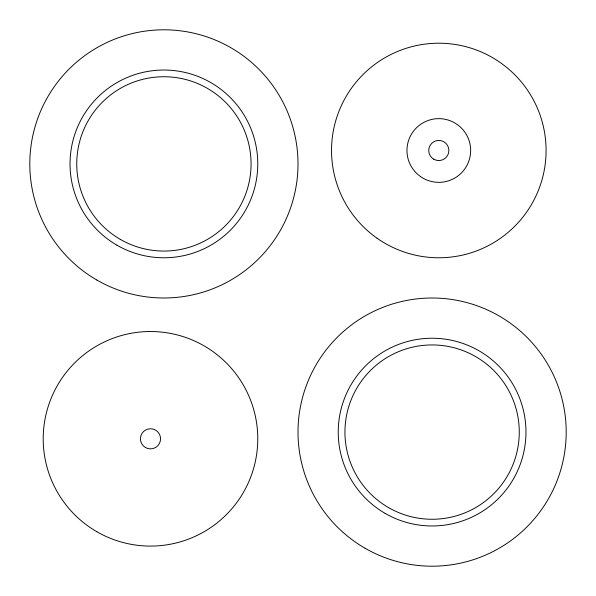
<?xml version="1.0" encoding="UTF-8"?>
<svg xmlns="http://www.w3.org/2000/svg" width="596" height="596" viewBox="0 0 596 596"><rect width="100%" height="100%" fill="white"/><g stroke="black" fill="none" stroke-linecap="round" stroke-linejoin="round"><path stroke-width="0.89" d="M365.05 548.231A134.1 134.1 0 0 0 566.2 432.1A134.1 134.1 0 0 0 365.05 315.969A134.1 134.1 0 0 0 365.05 548.231M388.517 507.583A87.165 87.165 0 0 0 519.265 432.1A87.165 87.165 0 0 0 388.517 356.617A87.165 87.165 0 0 0 388.517 507.583M385.165 513.394A93.87 93.87 0 0 0 525.97 432.1A93.87 93.87 0 0 0 385.165 350.806A93.87 93.87 0 0 0 385.165 513.394M96.85 531.714A107.28 107.28 0 0 0 257.77 438.805A107.28 107.28 0 0 0 96.85 345.896A107.28 107.28 0 0 0 96.85 531.714M145.461 447.514A10.057 10.057 0 0 0 160.547 438.805A10.057 10.057 0 0 0 145.461 430.096A10.057 10.057 0 0 0 145.461 447.514M420.463 176.528A31.849 31.849 0 0 0 470.527 153.351A31.849 31.849 0 0 0 425.425 121.591A31.849 31.849 0 0 0 420.463 176.528M433.776 159.199A10.057 10.057 0 0 0 448.863 150.49A10.057 10.057 0 0 0 433.776 141.781A10.057 10.057 0 0 0 433.776 159.199M377.037 238.199A107.28 107.28 0 0 0 545.653 160.13A107.28 107.28 0 0 0 393.733 53.141A107.28 107.28 0 0 0 377.037 238.199M96.85 280.031A134.1 134.1 0 0 0 298 163.9A134.1 134.1 0 0 0 96.85 47.769A134.1 134.1 0 0 0 96.85 280.031M120.317 239.383A87.165 87.165 0 0 0 251.065 163.9A87.165 87.165 0 0 0 120.317 88.417A87.165 87.165 0 0 0 120.317 239.383M116.965 245.194A93.87 93.87 0 0 0 257.77 163.9A93.87 93.87 0 0 0 116.965 82.606A93.87 93.87 0 0 0 116.965 245.194"/></g></svg>
